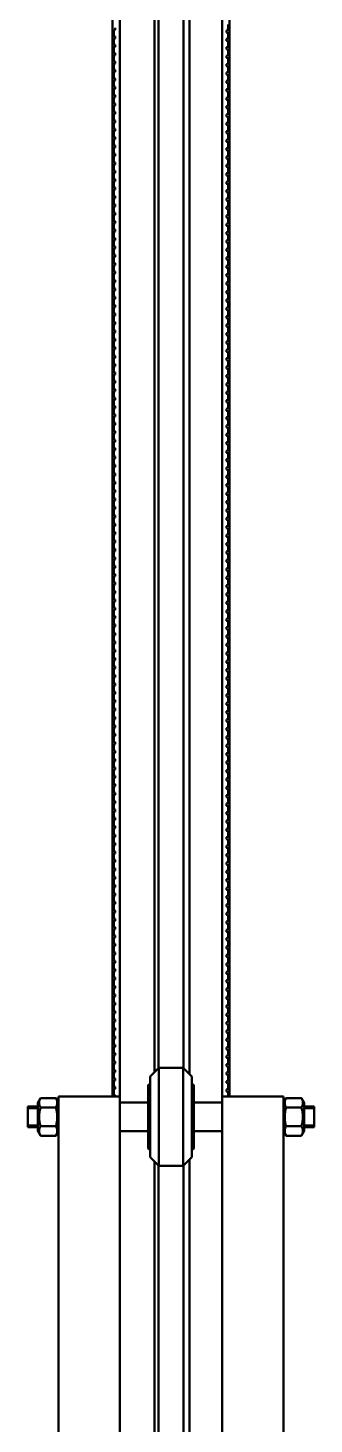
# Model space of a CAD drawing. Header units: millimetres. Extents: x 0 to 6720, y 0 to 4752.
# Drawn here: x 6048.7 to 6118.7, y 1975.7 to 2318.1 of the extents above; entities that cross this region are included whole.
import ezdxf

# ---------------------------------------------------------------- set-up
doc = ezdxf.new("R2010")
doc.units = ezdxf.units.MM
doc.header["$LTSCALE"] = 16
doc.layers.add('Widoczne (ISO)', color=7, linetype='Continuous', lineweight=50)
doc.layers.add('Widoczne wąskie (ISO)', color=7, linetype='Continuous', lineweight=35)

msp = doc.modelspace()

# ---------------------------------------------------------------- linework, layer by layer
at = {"layer": 'Widoczne (ISO)'}
for p, q in [((6069.28, 3043.25), (6069.31, 2056.07)), ((6071.16, 3043.25), (6071.16, 2056.07)), ((6079.63, 3043.25), (6079.63, 2062.05)), ((6080.63, 2063.05), (6080.63, 3043.25)), ((6086.68, 3043.25), (6086.68, 2063.05)), ((6088.18, 2061.55), (6088.18, 3043.25)), ((6096.16, 3043.25), (6096.16, 2056.07)), ((6097.98, 2056.07), (6097.95, 3043.25)), ((6070.01, 2317.59), (6070.01, 2318.08)), ((6097.61, 2318.9), (6097.61, 2317.59)), ((6069.66, 2317.47), (6070.01, 2317.59)), ((6069.66, 2316.15), (6069.66, 2317.47)), ((6070.01, 2316.02), (6069.66, 2316.15)), ((6069.66, 2315.41), (6070.01, 2315.53)), ((6069.66, 2314.09), (6069.66, 2315.41)), ((6070.01, 2315.53), (6070.01, 2316.02)), ((6097.61, 2317.59), (6097.26, 2317.46)), ((6097.26, 2317.46), (6097.26, 2316.97)), ((6097.26, 2316.97), (6097.61, 2316.84)), ((6097.61, 2315.53), (6097.26, 2315.4)), ((6097.26, 2315.4), (6097.26, 2314.91)), ((6097.26, 2314.91), (6097.61, 2314.78)), ((6097.61, 2316.84), (6097.61, 2315.53)), ((6097.61, 2314.78), (6097.61, 2313.46)), ((6070.01, 2313.96), (6069.66, 2314.09)), ((6069.66, 2313.35), (6070.01, 2313.47)), ((6069.66, 2312.03), (6069.66, 2313.35)), ((6070.01, 2311.9), (6069.66, 2312.03)), ((6069.66, 2311.28), (6070.01, 2311.41)), ((6069.66, 2309.97), (6069.66, 2311.28)), ((6070.01, 2313.47), (6070.01, 2313.96)), ((6070.01, 2311.41), (6070.01, 2311.9)), ((6097.61, 2313.46), (6097.26, 2313.34)), ((6097.26, 2313.34), (6097.26, 2312.85)), ((6097.26, 2312.85), (6097.61, 2312.72)), ((6097.61, 2311.4), (6097.26, 2311.28)), ((6097.26, 2311.28), (6097.26, 2310.79)), ((6097.61, 2312.72), (6097.61, 2311.4)), ((6070.01, 2309.84), (6069.66, 2309.97)), ((6069.66, 2309.22), (6070.01, 2309.35)), ((6069.66, 2307.91), (6069.66, 2309.22)), ((6070.01, 2307.78), (6069.66, 2307.91)), ((6070.01, 2309.35), (6070.01, 2309.84)), ((6070.01, 2307.29), (6070.01, 2307.78)), ((6097.26, 2310.79), (6097.61, 2310.66)), ((6097.61, 2309.34), (6097.26, 2309.22)), ((6097.26, 2309.22), (6097.26, 2308.72)), ((6097.26, 2308.72), (6097.61, 2308.6)), ((6097.61, 2310.66), (6097.61, 2309.34)), ((6097.61, 2308.6), (6097.61, 2307.28)), ((6069.66, 2307.16), (6070.01, 2307.29)), ((6069.66, 2305.85), (6069.66, 2307.16)), ((6070.01, 2305.72), (6069.66, 2305.85)), ((6069.66, 2305.1), (6070.01, 2305.23)), ((6069.66, 2303.79), (6069.66, 2305.1)), ((6070.01, 2305.23), (6070.01, 2305.72)), ((6097.61, 2307.28), (6097.26, 2307.15)), ((6097.26, 2307.15), (6097.26, 2306.66)), ((6097.26, 2306.66), (6097.61, 2306.54)), ((6097.61, 2305.22), (6097.26, 2305.09)), ((6097.26, 2305.09), (6097.26, 2304.6)), ((6097.26, 2304.6), (6097.61, 2304.48)), ((6097.61, 2306.54), (6097.61, 2305.22)), ((6097.61, 2304.48), (6097.61, 2303.16)), ((6070.01, 2303.66), (6069.66, 2303.79)), ((6069.66, 2303.04), (6070.01, 2303.17)), ((6069.66, 2301.73), (6069.66, 2303.04)), ((6070.01, 2301.6), (6069.66, 2301.73)), ((6069.66, 2300.98), (6070.01, 2301.11)), ((6069.66, 2299.66), (6069.66, 2300.98)), ((6070.01, 2303.17), (6070.01, 2303.66)), ((6070.01, 2301.11), (6070.01, 2301.6)), ((6097.61, 2303.16), (6097.26, 2303.03)), ((6097.26, 2303.03), (6097.26, 2302.54)), ((6097.26, 2302.54), (6097.61, 2302.42)), ((6097.61, 2301.1), (6097.26, 2300.97)), ((6097.26, 2300.97), (6097.26, 2300.48)), ((6097.61, 2302.42), (6097.61, 2301.1)), ((6070.01, 2299.54), (6069.66, 2299.66)), ((6069.66, 2298.92), (6070.01, 2299.05)), ((6069.66, 2297.6), (6069.66, 2298.92)), ((6070.01, 2297.48), (6069.66, 2297.6)), ((6070.01, 2299.05), (6070.01, 2299.54)), ((6070.01, 2296.99), (6070.01, 2297.48)), ((6097.26, 2300.48), (6097.61, 2300.35)), ((6097.61, 2299.04), (6097.26, 2298.91)), ((6097.26, 2298.91), (6097.26, 2298.42)), ((6097.26, 2298.42), (6097.61, 2298.29)), ((6097.61, 2300.35), (6097.61, 2299.04)), ((6097.61, 2298.29), (6097.61, 2296.98)), ((6069.66, 2296.86), (6070.01, 2296.99)), ((6069.66, 2295.54), (6069.66, 2296.86)), ((6070.01, 2295.42), (6069.66, 2295.54)), ((6069.66, 2294.8), (6070.01, 2294.93)), ((6069.66, 2293.48), (6069.66, 2294.8)), ((6070.01, 2294.93), (6070.01, 2295.42)), ((6097.61, 2296.98), (6097.26, 2296.85)), ((6097.26, 2296.85), (6097.26, 2296.36)), ((6097.26, 2296.36), (6097.61, 2296.23)), ((6097.61, 2294.92), (6097.26, 2294.79)), ((6097.26, 2294.79), (6097.26, 2294.3)), ((6097.26, 2294.3), (6097.61, 2294.17)), ((6097.61, 2296.23), (6097.61, 2294.92)), ((6097.61, 2294.17), (6097.61, 2292.86)), ((6070.01, 2293.36), (6069.66, 2293.48)), ((6069.66, 2292.74), (6070.01, 2292.86)), ((6069.66, 2291.42), (6069.66, 2292.74)), ((6070.01, 2291.29), (6069.66, 2291.42)), ((6069.66, 2290.68), (6070.01, 2290.8)), ((6069.66, 2289.36), (6069.66, 2290.68)), ((6070.01, 2292.86), (6070.01, 2293.36)), ((6070.01, 2290.8), (6070.01, 2291.29)), ((6097.61, 2292.86), (6097.26, 2292.73)), ((6097.26, 2292.73), (6097.26, 2292.24)), ((6097.26, 2292.24), (6097.61, 2292.11)), ((6097.61, 2290.8), (6097.26, 2290.67)), ((6097.26, 2290.67), (6097.26, 2290.18)), ((6097.61, 2292.11), (6097.61, 2290.8)), ((6070.01, 2289.23), (6069.66, 2289.36)), ((6069.66, 2288.62), (6070.01, 2288.74)), ((6069.66, 2287.3), (6069.66, 2288.62)), ((6070.01, 2287.17), (6069.66, 2287.3)), ((6070.01, 2288.74), (6070.01, 2289.23)), ((6070.01, 2286.68), (6070.01, 2287.17)), ((6097.26, 2290.18), (6097.61, 2290.05)), ((6097.61, 2288.73), (6097.26, 2288.61)), ((6097.26, 2288.61), (6097.26, 2288.12)), ((6097.26, 2288.12), (6097.61, 2287.99)), ((6097.61, 2290.05), (6097.61, 2288.73)), ((6097.61, 2287.99), (6097.61, 2286.67)), ((6069.66, 2286.55), (6070.01, 2286.68)), ((6069.66, 2285.24), (6069.66, 2286.55)), ((6070.01, 2285.11), (6069.66, 2285.24)), ((6069.66, 2284.49), (6070.01, 2284.62)), ((6069.66, 2283.18), (6069.66, 2284.49)), ((6070.01, 2284.62), (6070.01, 2285.11)), ((6097.61, 2286.67), (6097.26, 2286.55)), ((6097.26, 2286.55), (6097.26, 2286.06)), ((6097.26, 2286.06), (6097.61, 2285.93)), ((6097.61, 2284.61), (6097.26, 2284.49)), ((6097.26, 2284.49), (6097.26, 2284)), ((6097.26, 2284), (6097.61, 2283.87)), ((6097.61, 2285.93), (6097.61, 2284.61)), ((6097.61, 2283.87), (6097.61, 2282.55)), ((6070.01, 2283.05), (6069.66, 2283.18)), ((6069.66, 2282.43), (6070.01, 2282.56)), ((6069.66, 2281.12), (6069.66, 2282.43)), ((6070.01, 2280.99), (6069.66, 2281.12)), ((6069.66, 2280.37), (6070.01, 2280.5)), ((6069.66, 2279.06), (6069.66, 2280.37)), ((6070.01, 2282.56), (6070.01, 2283.05)), ((6070.01, 2280.5), (6070.01, 2280.99)), ((6097.61, 2282.55), (6097.26, 2282.43)), ((6097.26, 2282.43), (6097.26, 2281.93)), ((6097.26, 2281.93), (6097.61, 2281.81)), ((6097.61, 2280.49), (6097.26, 2280.36)), ((6097.26, 2280.36), (6097.26, 2279.87)), ((6097.61, 2281.81), (6097.61, 2280.49)), ((6070.01, 2278.93), (6069.66, 2279.06)), ((6069.66, 2278.31), (6070.01, 2278.44)), ((6069.66, 2277), (6069.66, 2278.31)), ((6070.01, 2276.87), (6069.66, 2277)), ((6070.01, 2278.44), (6070.01, 2278.93)), ((6070.01, 2276.38), (6070.01, 2276.87)), ((6097.26, 2279.87), (6097.61, 2279.75)), ((6097.61, 2278.43), (6097.26, 2278.3)), ((6097.26, 2278.3), (6097.26, 2277.81)), ((6097.26, 2277.81), (6097.61, 2277.69)), ((6097.61, 2279.75), (6097.61, 2278.43)), ((6097.61, 2277.69), (6097.61, 2276.37)), ((6069.66, 2276.25), (6070.01, 2276.38)), ((6069.66, 2274.94), (6069.66, 2276.25)), ((6070.01, 2274.81), (6069.66, 2274.94)), ((6069.66, 2274.19), (6070.01, 2274.32)), ((6069.66, 2272.87), (6069.66, 2274.19)), ((6070.01, 2274.32), (6070.01, 2274.81)), ((6097.61, 2276.37), (6097.26, 2276.24)), ((6097.26, 2276.24), (6097.26, 2275.75)), ((6097.26, 2275.75), (6097.61, 2275.62)), ((6097.61, 2274.31), (6097.26, 2274.18)), ((6097.26, 2274.18), (6097.26, 2273.69)), ((6097.26, 2273.69), (6097.61, 2273.56)), ((6097.61, 2275.62), (6097.61, 2274.31)), ((6097.61, 2273.56), (6097.61, 2272.25)), ((6070.01, 2272.75), (6069.66, 2272.87)), ((6069.66, 2272.13), (6070.01, 2272.26)), ((6069.66, 2270.81), (6069.66, 2272.13)), ((6070.01, 2270.69), (6069.66, 2270.81)), ((6069.66, 2270.07), (6070.01, 2270.2)), ((6069.66, 2268.75), (6069.66, 2270.07)), ((6070.01, 2272.26), (6070.01, 2272.75)), ((6070.01, 2270.2), (6070.01, 2270.69)), ((6097.61, 2272.25), (6097.26, 2272.12)), ((6097.26, 2272.12), (6097.26, 2271.63)), ((6097.26, 2271.63), (6097.61, 2271.5)), ((6097.61, 2270.19), (6097.26, 2270.06)), ((6097.26, 2270.06), (6097.26, 2269.57)), ((6097.61, 2271.5), (6097.61, 2270.19)), ((6070.01, 2268.63), (6069.66, 2268.75)), ((6069.66, 2268.01), (6070.01, 2268.14)), ((6069.66, 2266.69), (6069.66, 2268.01)), ((6070.01, 2266.56), (6069.66, 2266.69)), ((6070.01, 2268.14), (6070.01, 2268.63)), ((6070.01, 2266.07), (6070.01, 2266.56)), ((6097.26, 2269.57), (6097.61, 2269.44)), ((6097.61, 2268.13), (6097.26, 2268)), ((6097.26, 2268), (6097.26, 2267.51)), ((6097.26, 2267.51), (6097.61, 2267.38)), ((6097.61, 2269.44), (6097.61, 2268.13)), ((6097.61, 2267.38), (6097.61, 2266.07)), ((6069.66, 2265.95), (6070.01, 2266.07)), ((6069.66, 2264.63), (6069.66, 2265.95)), ((6070.01, 2264.5), (6069.66, 2264.63)), ((6069.66, 2263.89), (6070.01, 2264.01)), ((6069.66, 2262.57), (6069.66, 2263.89)), ((6070.01, 2264.01), (6070.01, 2264.5)), ((6097.61, 2266.07), (6097.26, 2265.94)), ((6097.26, 2265.94), (6097.26, 2265.45)), ((6097.26, 2265.45), (6097.61, 2265.32)), ((6097.61, 2264.01), (6097.26, 2263.88)), ((6097.26, 2263.88), (6097.26, 2263.39)), ((6097.26, 2263.39), (6097.61, 2263.26)), ((6097.61, 2265.32), (6097.61, 2264.01)), ((6097.61, 2263.26), (6097.61, 2261.94)), ((6070.01, 2262.44), (6069.66, 2262.57)), ((6069.66, 2261.83), (6070.01, 2261.95)), ((6069.66, 2260.51), (6069.66, 2261.83)), ((6070.01, 2260.38), (6069.66, 2260.51)), ((6069.66, 2259.76), (6070.01, 2259.89)), ((6069.66, 2258.45), (6069.66, 2259.76)), ((6070.01, 2261.95), (6070.01, 2262.44)), ((6070.01, 2259.89), (6070.01, 2260.38)), ((6097.61, 2261.94), (6097.26, 2261.82)), ((6097.26, 2261.82), (6097.26, 2261.33)), ((6097.26, 2261.33), (6097.61, 2261.2)), ((6097.61, 2259.88), (6097.26, 2259.76)), ((6097.26, 2259.76), (6097.26, 2259.27)), ((6097.61, 2261.2), (6097.61, 2259.88)), ((6070.01, 2258.32), (6069.66, 2258.45)), ((6069.66, 2257.7), (6070.01, 2257.83)), ((6069.66, 2256.39), (6069.66, 2257.7)), ((6070.01, 2256.26), (6069.66, 2256.39)), ((6070.01, 2257.83), (6070.01, 2258.32)), ((6070.01, 2255.77), (6070.01, 2256.26)), ((6097.26, 2259.27), (6097.61, 2259.14)), ((6097.61, 2257.82), (6097.26, 2257.7)), ((6097.26, 2257.7), (6097.26, 2257.21)), ((6097.26, 2257.21), (6097.61, 2257.08)), ((6097.61, 2259.14), (6097.61, 2257.82)), ((6097.61, 2257.08), (6097.61, 2255.76)), ((6069.66, 2255.64), (6070.01, 2255.77)), ((6069.66, 2254.33), (6069.66, 2255.64)), ((6070.01, 2254.2), (6069.66, 2254.33)), ((6069.66, 2253.58), (6070.01, 2253.71)), ((6069.66, 2252.27), (6069.66, 2253.58)), ((6070.01, 2253.71), (6070.01, 2254.2)), ((6097.61, 2255.76), (6097.26, 2255.63)), ((6097.26, 2255.63), (6097.26, 2255.14)), ((6097.26, 2255.14), (6097.61, 2255.02)), ((6097.61, 2253.7), (6097.26, 2253.57)), ((6097.26, 2253.57), (6097.26, 2253.08)), ((6097.26, 2253.08), (6097.61, 2252.96)), ((6097.61, 2255.02), (6097.61, 2253.7)), ((6097.61, 2252.96), (6097.61, 2251.64)), ((6070.01, 2252.14), (6069.66, 2252.27)), ((6069.66, 2251.52), (6070.01, 2251.65)), ((6069.66, 2250.21), (6069.66, 2251.52)), ((6070.01, 2250.08), (6069.66, 2250.21)), ((6069.66, 2249.46), (6070.01, 2249.59)), ((6069.66, 2248.14), (6069.66, 2249.46)), ((6070.01, 2251.65), (6070.01, 2252.14)), ((6070.01, 2249.59), (6070.01, 2250.08)), ((6097.61, 2251.64), (6097.26, 2251.51)), ((6097.26, 2251.51), (6097.26, 2251.02)), ((6097.26, 2251.02), (6097.61, 2250.9)), ((6097.61, 2249.58), (6097.26, 2249.45)), ((6097.26, 2249.45), (6097.26, 2248.96)), ((6097.61, 2250.9), (6097.61, 2249.58)), ((6070.01, 2248.02), (6069.66, 2248.14)), ((6069.66, 2247.4), (6070.01, 2247.53)), ((6069.66, 2246.08), (6069.66, 2247.4)), ((6070.01, 2245.96), (6069.66, 2246.08)), ((6070.01, 2247.53), (6070.01, 2248.02)), ((6070.01, 2245.47), (6070.01, 2245.96)), ((6097.26, 2248.96), (6097.61, 2248.83)), ((6097.61, 2247.52), (6097.26, 2247.39)), ((6097.26, 2247.39), (6097.26, 2246.9)), ((6097.26, 2246.9), (6097.61, 2246.77)), ((6097.61, 2248.83), (6097.61, 2247.52)), ((6097.61, 2246.77), (6097.61, 2245.46)), ((6069.66, 2245.34), (6070.01, 2245.47)), ((6069.66, 2244.02), (6069.66, 2245.34)), ((6070.01, 2243.9), (6069.66, 2244.02)), ((6069.66, 2243.28), (6070.01, 2243.41)), ((6069.66, 2241.96), (6069.66, 2243.28)), ((6070.01, 2243.41), (6070.01, 2243.9)), ((6097.61, 2245.46), (6097.26, 2245.33)), ((6097.26, 2245.33), (6097.26, 2244.84)), ((6097.26, 2244.84), (6097.61, 2244.71)), ((6097.61, 2243.4), (6097.26, 2243.27)), ((6097.26, 2243.27), (6097.26, 2242.78)), ((6097.26, 2242.78), (6097.61, 2242.65)), ((6097.61, 2244.71), (6097.61, 2243.4)), ((6097.61, 2242.65), (6097.61, 2241.34)), ((6070.01, 2241.84), (6069.66, 2241.96)), ((6069.66, 2241.22), (6070.01, 2241.34)), ((6069.66, 2239.9), (6069.66, 2241.22)), ((6070.01, 2239.77), (6069.66, 2239.9)), ((6069.66, 2239.16), (6070.01, 2239.28)), ((6069.66, 2237.84), (6069.66, 2239.16)), ((6070.01, 2241.34), (6070.01, 2241.84)), ((6070.01, 2239.28), (6070.01, 2239.77)), ((6097.61, 2241.34), (6097.26, 2241.21)), ((6097.26, 2241.21), (6097.26, 2240.72)), ((6097.26, 2240.72), (6097.61, 2240.59)), ((6097.61, 2239.28), (6097.26, 2239.15)), ((6097.26, 2239.15), (6097.26, 2238.66)), ((6097.61, 2240.59), (6097.61, 2239.28)), ((6070.01, 2237.71), (6069.66, 2237.84)), ((6069.66, 2237.1), (6070.01, 2237.22)), ((6069.66, 2235.78), (6069.66, 2237.1)), ((6070.01, 2235.65), (6069.66, 2235.78)), ((6070.01, 2237.22), (6070.01, 2237.71)), ((6070.01, 2235.16), (6070.01, 2235.65)), ((6097.26, 2238.66), (6097.61, 2238.53)), ((6097.61, 2237.21), (6097.26, 2237.09)), ((6097.26, 2237.09), (6097.26, 2236.6)), ((6097.26, 2236.6), (6097.61, 2236.47)), ((6097.61, 2238.53), (6097.61, 2237.21)), ((6097.61, 2236.47), (6097.61, 2235.15)), ((6069.66, 2235.03), (6070.01, 2235.16)), ((6069.66, 2233.72), (6069.66, 2235.03)), ((6070.01, 2233.59), (6069.66, 2233.72)), ((6069.66, 2232.97), (6070.01, 2233.1)), ((6069.66, 2231.66), (6069.66, 2232.97)), ((6070.01, 2233.1), (6070.01, 2233.59)), ((6097.61, 2235.15), (6097.26, 2235.03)), ((6097.26, 2235.03), (6097.26, 2234.54)), ((6097.26, 2234.54), (6097.61, 2234.41)), ((6097.61, 2233.09), (6097.26, 2232.97)), ((6097.26, 2232.97), (6097.26, 2232.48)), ((6097.26, 2232.48), (6097.61, 2232.35)), ((6097.61, 2234.41), (6097.61, 2233.09)), ((6097.61, 2232.35), (6097.62, 2231.03)), ((6070.01, 2231.53), (6069.66, 2231.66)), ((6069.66, 2230.91), (6070.02, 2231.04)), ((6069.67, 2229.6), (6069.66, 2230.91)), ((6070.02, 2229.47), (6069.67, 2229.6)), ((6069.67, 2228.85), (6070.02, 2228.98)), ((6069.67, 2227.54), (6069.67, 2228.85)), ((6070.02, 2231.04), (6070.01, 2231.53)), ((6070.02, 2228.98), (6070.02, 2229.47)), ((6097.62, 2231.03), (6097.26, 2230.91)), ((6097.26, 2230.91), (6097.27, 2230.41)), ((6097.27, 2230.41), (6097.62, 2230.29)), ((6097.62, 2228.97), (6097.27, 2228.84)), ((6097.27, 2228.84), (6097.27, 2228.35)), ((6097.62, 2230.29), (6097.62, 2228.97)), ((6070.02, 2227.41), (6069.67, 2227.54)), ((6069.67, 2226.79), (6070.02, 2226.92)), ((6069.67, 2225.48), (6069.67, 2226.79)), ((6070.02, 2225.35), (6069.67, 2225.48)), ((6070.02, 2226.92), (6070.02, 2227.41)), ((6070.02, 2224.86), (6070.02, 2225.35)), ((6097.27, 2228.35), (6097.62, 2228.23)), ((6097.62, 2226.91), (6097.27, 2226.78)), ((6097.27, 2226.78), (6097.27, 2226.29)), ((6097.27, 2226.29), (6097.62, 2226.17)), ((6097.62, 2228.23), (6097.62, 2226.91)), ((6097.62, 2226.17), (6097.62, 2224.85)), ((6069.67, 2224.73), (6070.02, 2224.86)), ((6069.67, 2223.42), (6069.67, 2224.73)), ((6070.02, 2223.29), (6069.67, 2223.42)), ((6069.67, 2222.67), (6070.02, 2222.8)), ((6069.67, 2221.35), (6069.67, 2222.67)), ((6070.02, 2222.8), (6070.02, 2223.29)), ((6097.62, 2224.85), (6097.27, 2224.72)), ((6097.27, 2224.72), (6097.27, 2224.23)), ((6097.27, 2224.23), (6097.62, 2224.1)), ((6097.62, 2222.79), (6097.27, 2222.66)), ((6097.27, 2222.66), (6097.27, 2222.17)), ((6097.27, 2222.17), (6097.62, 2222.04)), ((6097.62, 2224.1), (6097.62, 2222.79)), ((6097.62, 2222.04), (6097.62, 2220.73)), ((6070.02, 2221.23), (6069.67, 2221.35)), ((6069.67, 2220.61), (6070.02, 2220.74)), ((6069.67, 2219.29), (6069.67, 2220.61)), ((6070.02, 2219.17), (6069.67, 2219.29)), ((6069.67, 2218.55), (6070.02, 2218.68)), ((6069.67, 2217.23), (6069.67, 2218.55)), ((6070.02, 2220.74), (6070.02, 2221.23)), ((6070.02, 2218.68), (6070.02, 2219.17)), ((6097.62, 2220.73), (6097.27, 2220.6)), ((6097.27, 2220.6), (6097.27, 2220.11)), ((6097.27, 2220.11), (6097.62, 2219.98)), ((6097.62, 2218.67), (6097.27, 2218.54)), ((6097.27, 2218.54), (6097.27, 2218.05)), ((6097.62, 2219.98), (6097.62, 2218.67)), ((6070.02, 2217.11), (6069.67, 2217.23)), ((6069.67, 2216.49), (6070.02, 2216.62)), ((6069.67, 2215.17), (6069.67, 2216.49)), ((6070.02, 2215.04), (6069.67, 2215.17)), ((6070.02, 2216.62), (6070.02, 2217.11)), ((6070.02, 2214.55), (6070.02, 2215.04)), ((6097.27, 2218.05), (6097.62, 2217.92)), ((6097.62, 2216.61), (6097.27, 2216.48)), ((6097.27, 2216.48), (6097.27, 2215.99)), ((6097.27, 2215.99), (6097.62, 2215.86)), ((6097.62, 2217.92), (6097.62, 2216.61)), ((6097.62, 2215.86), (6097.62, 2214.55)), ((6069.67, 2214.43), (6070.02, 2214.55)), ((6069.67, 2213.11), (6069.67, 2214.43)), ((6070.02, 2212.98), (6069.67, 2213.11)), ((6069.67, 2212.37), (6070.02, 2212.49)), ((6069.67, 2211.05), (6069.67, 2212.37)), ((6070.02, 2212.49), (6070.02, 2212.98)), ((6097.62, 2214.55), (6097.27, 2214.42)), ((6097.27, 2214.42), (6097.27, 2213.93)), ((6097.27, 2213.93), (6097.62, 2213.8)), ((6097.62, 2212.49), (6097.27, 2212.36)), ((6097.27, 2212.36), (6097.27, 2211.87)), ((6097.27, 2211.87), (6097.62, 2211.74)), ((6097.62, 2213.8), (6097.62, 2212.49)), ((6097.62, 2211.74), (6097.62, 2210.42)), ((6070.02, 2210.92), (6069.67, 2211.05)), ((6069.67, 2210.31), (6070.02, 2210.43)), ((6069.67, 2208.99), (6069.67, 2210.31)), ((6070.02, 2208.86), (6069.67, 2208.99)), ((6069.67, 2208.24), (6070.02, 2208.37)), ((6069.67, 2206.93), (6069.67, 2208.24)), ((6070.02, 2210.43), (6070.02, 2210.92)), ((6070.02, 2208.37), (6070.02, 2208.86)), ((6097.62, 2210.42), (6097.27, 2210.3)), ((6097.27, 2210.3), (6097.27, 2209.81)), ((6097.27, 2209.81), (6097.62, 2209.68)), ((6097.62, 2208.36), (6097.27, 2208.24)), ((6097.27, 2208.24), (6097.27, 2207.75)), ((6097.62, 2209.68), (6097.62, 2208.36)), ((6070.02, 2206.8), (6069.67, 2206.93)), ((6069.67, 2206.18), (6070.02, 2206.31)), ((6069.67, 2204.87), (6069.67, 2206.18)), ((6070.02, 2204.74), (6069.67, 2204.87)), ((6070.02, 2206.31), (6070.02, 2206.8)), ((6070.02, 2204.25), (6070.02, 2204.74)), ((6097.27, 2207.75), (6097.62, 2207.62)), ((6097.62, 2206.3), (6097.27, 2206.18)), ((6097.27, 2206.18), (6097.27, 2205.69)), ((6097.27, 2205.69), (6097.62, 2205.56)), ((6097.62, 2207.62), (6097.62, 2206.3)), ((6097.62, 2205.56), (6097.62, 2204.24)), ((6069.67, 2204.12), (6070.02, 2204.25)), ((6069.67, 2202.81), (6069.67, 2204.12)), ((6070.02, 2202.68), (6069.67, 2202.81)), ((6069.67, 2202.06), (6070.02, 2202.19)), ((6069.67, 2200.75), (6069.67, 2202.06)), ((6070.02, 2202.19), (6070.02, 2202.68)), ((6097.62, 2204.24), (6097.27, 2204.11)), ((6097.27, 2204.11), (6097.27, 2203.62)), ((6097.27, 2203.62), (6097.62, 2203.5)), ((6097.62, 2202.18), (6097.27, 2202.05)), ((6097.27, 2202.05), (6097.27, 2201.56)), ((6097.27, 2201.56), (6097.62, 2201.44)), ((6097.62, 2203.5), (6097.62, 2202.18)), ((6097.62, 2201.44), (6097.62, 2200.12)), ((6070.02, 2200.62), (6069.67, 2200.75)), ((6069.67, 2200), (6070.02, 2200.13)), ((6069.67, 2198.69), (6069.67, 2200)), ((6070.02, 2198.56), (6069.67, 2198.69)), ((6069.67, 2197.94), (6070.02, 2198.07)), ((6069.67, 2196.62), (6069.67, 2197.94)), ((6070.02, 2200.13), (6070.02, 2200.62)), ((6070.02, 2198.07), (6070.02, 2198.56)), ((6097.62, 2200.12), (6097.27, 2199.99)), ((6097.27, 2199.99), (6097.27, 2199.5)), ((6097.27, 2199.5), (6097.62, 2199.38)), ((6097.62, 2198.06), (6097.27, 2197.93)), ((6097.27, 2197.93), (6097.27, 2197.44)), ((6097.62, 2199.38), (6097.62, 2198.06)), ((6070.02, 2196.5), (6069.67, 2196.62)), ((6069.67, 2195.88), (6070.02, 2196.01)), ((6069.67, 2194.56), (6069.67, 2195.88)), ((6070.02, 2194.44), (6069.67, 2194.56)), ((6070.02, 2196.01), (6070.02, 2196.5)), ((6097.27, 2197.44), (6097.62, 2197.31)), ((6097.62, 2196), (6097.27, 2195.87)), ((6097.27, 2195.87), (6097.27, 2195.38)), ((6097.27, 2195.38), (6097.62, 2195.25)), ((6097.62, 2197.31), (6097.62, 2196)), ((6097.62, 2195.25), (6097.62, 2193.94)), ((6069.67, 2193.82), (6070.02, 2193.95)), ((6069.67, 2192.5), (6069.67, 2193.82)), ((6070.02, 2192.38), (6069.67, 2192.5)), ((6069.67, 2191.76), (6070.02, 2191.89)), ((6069.67, 2190.44), (6069.67, 2191.76)), ((6070.02, 2193.95), (6070.02, 2194.44)), ((6070.02, 2191.89), (6070.02, 2192.38)), ((6097.62, 2193.94), (6097.27, 2193.81)), ((6097.27, 2193.81), (6097.27, 2193.32)), ((6097.27, 2193.32), (6097.62, 2193.19)), ((6097.62, 2191.88), (6097.27, 2191.75)), ((6097.27, 2191.75), (6097.27, 2191.26)), ((6097.27, 2191.26), (6097.62, 2191.13)), ((6097.62, 2193.19), (6097.62, 2191.88)), ((6097.62, 2191.13), (6097.62, 2189.82)), ((6070.02, 2190.32), (6069.67, 2190.44)), ((6069.67, 2189.7), (6070.02, 2189.82)), ((6069.67, 2188.38), (6069.67, 2189.7)), ((6070.02, 2188.25), (6069.67, 2188.38)), ((6069.67, 2187.64), (6070.02, 2187.76)), ((6069.67, 2186.32), (6069.67, 2187.64)), ((6070.02, 2189.82), (6070.02, 2190.32)), ((6070.02, 2187.76), (6070.02, 2188.25)), ((6097.62, 2189.82), (6097.27, 2189.69)), ((6097.27, 2189.69), (6097.27, 2189.2)), ((6097.27, 2189.2), (6097.62, 2189.07)), ((6097.62, 2187.76), (6097.27, 2187.63)), ((6097.27, 2187.63), (6097.27, 2187.14)), ((6097.62, 2189.07), (6097.62, 2187.76)), ((6070.02, 2186.19), (6069.67, 2186.32)), ((6069.67, 2185.58), (6070.02, 2185.7)), ((6069.67, 2184.26), (6069.67, 2185.58)), ((6070.02, 2184.13), (6069.67, 2184.26)), ((6070.02, 2185.7), (6070.02, 2186.19)), ((6097.27, 2187.14), (6097.62, 2187.01)), ((6097.62, 2185.69), (6097.27, 2185.57)), ((6097.27, 2185.57), (6097.27, 2185.08)), ((6097.27, 2185.08), (6097.62, 2184.95)), ((6097.62, 2187.01), (6097.62, 2185.69)), ((6097.62, 2184.95), (6097.62, 2183.63)), ((6069.67, 2183.51), (6070.02, 2183.64)), ((6069.67, 2182.2), (6069.67, 2183.51)), ((6070.02, 2182.07), (6069.67, 2182.2)), ((6069.67, 2181.45), (6070.02, 2181.58)), ((6069.67, 2180.14), (6069.67, 2181.45)), ((6070.02, 2183.64), (6070.02, 2184.13)), ((6070.02, 2181.58), (6070.02, 2182.07)), ((6097.62, 2183.63), (6097.27, 2183.51)), ((6097.27, 2183.51), (6097.27, 2183.02)), ((6097.27, 2183.02), (6097.62, 2182.89)), ((6097.62, 2181.57), (6097.27, 2181.45)), ((6097.27, 2181.45), (6097.27, 2180.96)), ((6097.27, 2180.96), (6097.62, 2180.83)), ((6097.62, 2182.89), (6097.62, 2181.57)), ((6097.62, 2180.83), (6097.62, 2179.51)), ((6070.02, 2180.01), (6069.67, 2180.14)), ((6069.67, 2179.39), (6070.02, 2179.52)), ((6069.67, 2178.08), (6069.67, 2179.39)), ((6070.02, 2177.95), (6069.67, 2178.08)), ((6069.67, 2177.33), (6070.02, 2177.46)), ((6070.02, 2179.52), (6070.02, 2180.01)), ((6070.02, 2177.46), (6070.02, 2177.95)), ((6097.62, 2179.51), (6097.27, 2179.39)), ((6097.27, 2179.39), (6097.27, 2178.89)), ((6097.27, 2178.89), (6097.62, 2178.77)), ((6097.62, 2177.45), (6097.27, 2177.32)), ((6097.62, 2178.77), (6097.62, 2177.45)), ((6069.67, 2176.02), (6069.67, 2177.33)), ((6070.02, 2175.89), (6069.67, 2176.02)), ((6069.67, 2175.27), (6070.02, 2175.4)), ((6069.67, 2173.96), (6069.67, 2175.27)), ((6070.02, 2173.83), (6069.67, 2173.96)), ((6070.02, 2175.4), (6070.02, 2175.89)), ((6097.27, 2177.32), (6097.27, 2176.83)), ((6097.27, 2176.83), (6097.62, 2176.71)), ((6097.62, 2175.39), (6097.27, 2175.26)), ((6097.27, 2175.26), (6097.27, 2174.77)), ((6097.27, 2174.77), (6097.62, 2174.65)), ((6097.62, 2176.71), (6097.62, 2175.39)), ((6097.62, 2174.65), (6097.62, 2173.33)), ((6069.67, 2173.21), (6070.02, 2173.34)), ((6069.67, 2171.9), (6069.67, 2173.21)), ((6070.02, 2171.77), (6069.67, 2171.9)), ((6069.67, 2171.15), (6070.02, 2171.28)), ((6069.67, 2169.83), (6069.67, 2171.15)), ((6070.02, 2173.34), (6070.02, 2173.83)), ((6070.02, 2171.28), (6070.02, 2171.77)), ((6097.62, 2173.33), (6097.27, 2173.2)), ((6097.27, 2173.2), (6097.27, 2172.71)), ((6097.27, 2172.71), (6097.62, 2172.58)), ((6097.62, 2171.27), (6097.27, 2171.14)), ((6097.27, 2171.14), (6097.27, 2170.65)), ((6097.27, 2170.65), (6097.62, 2170.52)), ((6097.62, 2172.58), (6097.62, 2171.27)), ((6097.62, 2170.52), (6097.62, 2169.21)), ((6070.02, 2169.71), (6069.67, 2169.83)), ((6069.67, 2169.09), (6070.02, 2169.22)), ((6069.67, 2167.77), (6069.67, 2169.09)), ((6070.02, 2167.65), (6069.67, 2167.77)), ((6069.67, 2167.03), (6070.02, 2167.16)), ((6070.02, 2169.22), (6070.02, 2169.71)), ((6070.02, 2167.16), (6070.02, 2167.65)), ((6097.62, 2169.21), (6097.27, 2169.08)), ((6097.27, 2169.08), (6097.27, 2168.59)), ((6097.27, 2168.59), (6097.62, 2168.46)), ((6097.62, 2167.15), (6097.27, 2167.02)), ((6097.62, 2168.46), (6097.62, 2167.15)), ((6069.67, 2165.71), (6069.67, 2167.03)), ((6070.02, 2165.59), (6069.67, 2165.71)), ((6069.67, 2164.97), (6070.02, 2165.1)), ((6069.67, 2163.65), (6069.67, 2164.97)), ((6070.02, 2165.1), (6070.02, 2165.59)), ((6097.27, 2167.02), (6097.27, 2166.53)), ((6097.27, 2166.53), (6097.62, 2166.4)), ((6097.62, 2165.09), (6097.27, 2164.96)), ((6097.27, 2164.96), (6097.27, 2164.47)), ((6097.27, 2164.47), (6097.62, 2164.34)), ((6097.62, 2166.4), (6097.62, 2165.09)), ((6097.62, 2164.34), (6097.62, 2163.03)), ((6070.02, 2163.52), (6069.67, 2163.65)), ((6069.67, 2162.91), (6070.02, 2163.03)), ((6069.67, 2161.59), (6069.67, 2162.91)), ((6070.02, 2161.46), (6069.67, 2161.59)), ((6069.67, 2160.85), (6070.02, 2160.97)), ((6069.67, 2159.53), (6069.67, 2160.85)), ((6070.02, 2163.03), (6070.02, 2163.52)), ((6070.02, 2160.97), (6070.02, 2161.46)), ((6097.62, 2163.03), (6097.27, 2162.9)), ((6097.27, 2162.9), (6097.27, 2162.41)), ((6097.27, 2162.41), (6097.62, 2162.28)), ((6097.62, 2160.97), (6097.27, 2160.84)), ((6097.27, 2160.84), (6097.27, 2160.35)), ((6097.27, 2160.35), (6097.62, 2160.22)), ((6097.62, 2162.28), (6097.62, 2160.97)), ((6070.02, 2159.4), (6069.67, 2159.53)), ((6069.67, 2158.79), (6070.02, 2158.91)), ((6069.67, 2157.47), (6069.67, 2158.79)), ((6070.02, 2157.34), (6069.67, 2157.47)), ((6069.67, 2156.72), (6070.02, 2156.85)), ((6070.02, 2158.91), (6070.02, 2159.4)), ((6070.02, 2156.85), (6070.02, 2157.34)), ((6097.62, 2158.9), (6097.27, 2158.78)), ((6097.27, 2158.78), (6097.27, 2158.29)), ((6097.27, 2158.29), (6097.62, 2158.16)), ((6097.62, 2156.84), (6097.27, 2156.72)), ((6097.62, 2160.22), (6097.62, 2158.9)), ((6097.62, 2158.16), (6097.62, 2156.84)), ((6069.67, 2155.41), (6069.67, 2156.72)), ((6070.02, 2155.28), (6069.67, 2155.41)), ((6069.67, 2154.66), (6070.02, 2154.79)), ((6069.67, 2153.35), (6069.67, 2154.66)), ((6070.02, 2154.79), (6070.02, 2155.28)), ((6097.27, 2156.72), (6097.27, 2156.23)), ((6097.27, 2156.23), (6097.62, 2156.1)), ((6097.62, 2154.78), (6097.27, 2154.66)), ((6097.27, 2154.66), (6097.27, 2154.17)), ((6097.27, 2154.17), (6097.62, 2154.04)), ((6097.62, 2156.1), (6097.62, 2154.78)), ((6097.62, 2154.04), (6097.62, 2152.72)), ((6070.02, 2153.22), (6069.67, 2153.35)), ((6069.67, 2152.6), (6070.02, 2152.73)), ((6069.67, 2151.29), (6069.67, 2152.6)), ((6070.02, 2151.16), (6069.67, 2151.29)), ((6069.67, 2150.54), (6070.02, 2150.67)), ((6069.67, 2149.23), (6069.67, 2150.54)), ((6070.02, 2152.73), (6070.02, 2153.22)), ((6070.02, 2150.67), (6070.02, 2151.16)), ((6097.62, 2152.72), (6097.27, 2152.59)), ((6097.27, 2152.59), (6097.27, 2152.1)), ((6097.27, 2152.1), (6097.62, 2151.98)), ((6097.62, 2150.66), (6097.27, 2150.53)), ((6097.27, 2150.53), (6097.27, 2150.04)), ((6097.27, 2150.04), (6097.62, 2149.92)), ((6097.62, 2151.98), (6097.62, 2150.66)), ((6070.02, 2149.1), (6069.67, 2149.23)), ((6069.67, 2148.48), (6070.02, 2148.61)), ((6069.67, 2147.17), (6069.67, 2148.48)), ((6070.02, 2147.04), (6069.67, 2147.17)), ((6069.67, 2146.42), (6070.02, 2146.55)), ((6070.02, 2148.61), (6070.02, 2149.1)), ((6070.02, 2146.55), (6070.02, 2147.04)), ((6097.62, 2148.6), (6097.27, 2148.47)), ((6097.27, 2148.47), (6097.27, 2147.98)), ((6097.27, 2147.98), (6097.62, 2147.86)), ((6097.62, 2146.54), (6097.27, 2146.41)), ((6097.62, 2149.92), (6097.62, 2148.6)), ((6097.62, 2147.86), (6097.62, 2146.54)), ((6069.67, 2145.1), (6069.67, 2146.42)), ((6070.02, 2144.98), (6069.67, 2145.1)), ((6069.67, 2144.36), (6070.02, 2144.49)), ((6069.67, 2143.04), (6069.67, 2144.36)), ((6070.02, 2144.49), (6070.02, 2144.98)), ((6097.27, 2146.41), (6097.27, 2145.92)), ((6097.27, 2145.92), (6097.62, 2145.79)), ((6097.62, 2144.48), (6097.27, 2144.35)), ((6097.27, 2144.35), (6097.27, 2143.86)), ((6097.27, 2143.86), (6097.62, 2143.73)), ((6097.62, 2145.79), (6097.62, 2144.48)), ((6097.62, 2143.73), (6097.62, 2142.42)), ((6070.02, 2142.92), (6069.67, 2143.04)), ((6069.67, 2142.3), (6070.02, 2142.43)), ((6069.67, 2140.98), (6069.67, 2142.3)), ((6070.02, 2140.86), (6069.67, 2140.98)), ((6069.67, 2140.24), (6070.02, 2140.37)), ((6069.67, 2138.92), (6069.67, 2140.24)), ((6070.02, 2142.43), (6070.02, 2142.92)), ((6070.02, 2140.37), (6070.02, 2140.86)), ((6097.62, 2142.42), (6097.27, 2142.29)), ((6097.27, 2142.29), (6097.27, 2141.8)), ((6097.27, 2141.8), (6097.62, 2141.67)), ((6097.62, 2140.36), (6097.27, 2140.23)), ((6097.27, 2140.23), (6097.27, 2139.74)), ((6097.27, 2139.74), (6097.62, 2139.61)), ((6097.62, 2141.67), (6097.62, 2140.36)), ((6070.02, 2138.8), (6069.67, 2138.92)), ((6069.67, 2138.18), (6070.02, 2138.3)), ((6069.67, 2136.86), (6069.67, 2138.18)), ((6070.02, 2136.73), (6069.67, 2136.86)), ((6070.02, 2138.3), (6070.02, 2138.8)), ((6070.02, 2136.24), (6070.02, 2136.73)), ((6097.62, 2138.3), (6097.27, 2138.17)), ((6097.27, 2138.17), (6097.27, 2137.68)), ((6097.27, 2137.68), (6097.62, 2137.55)), ((6097.62, 2139.61), (6097.62, 2138.3)), ((6097.62, 2137.55), (6097.62, 2136.24)), ((6069.67, 2136.12), (6070.02, 2136.24)), ((6069.67, 2134.8), (6069.67, 2136.12)), ((6070.02, 2134.67), (6069.67, 2134.8)), ((6069.67, 2134.06), (6070.02, 2134.18)), ((6069.67, 2132.74), (6069.67, 2134.06)), ((6070.02, 2134.18), (6070.02, 2134.67)), ((6097.62, 2136.24), (6097.27, 2136.11)), ((6097.27, 2136.11), (6097.27, 2135.62)), ((6097.27, 2135.62), (6097.62, 2135.49)), ((6097.62, 2134.17), (6097.27, 2134.05)), ((6097.27, 2134.05), (6097.27, 2133.56)), ((6097.27, 2133.56), (6097.62, 2133.43)), ((6097.62, 2135.49), (6097.62, 2134.17)), ((6097.62, 2133.43), (6097.62, 2132.11)), ((6070.02, 2132.61), (6069.67, 2132.74)), ((6069.67, 2131.99), (6070.02, 2132.12)), ((6069.67, 2130.68), (6069.67, 2131.99)), ((6070.02, 2130.55), (6069.67, 2130.68)), ((6069.67, 2129.93), (6070.02, 2130.06)), ((6069.67, 2128.62), (6069.67, 2129.93)), ((6070.02, 2132.12), (6070.02, 2132.61)), ((6070.02, 2130.06), (6070.02, 2130.55)), ((6097.62, 2132.11), (6097.27, 2131.99)), ((6097.27, 2131.99), (6097.27, 2131.5)), ((6097.27, 2131.5), (6097.62, 2131.37)), ((6097.62, 2130.05), (6097.27, 2129.93)), ((6097.27, 2129.93), (6097.27, 2129.44)), ((6097.27, 2129.44), (6097.62, 2129.31)), ((6097.62, 2131.37), (6097.62, 2130.05)), ((6070.02, 2128.49), (6069.67, 2128.62)), ((6069.67, 2127.87), (6070.02, 2128)), ((6069.67, 2126.56), (6069.67, 2127.87)), ((6070.02, 2126.43), (6069.67, 2126.56)), ((6070.02, 2128), (6070.02, 2128.49)), ((6070.02, 2125.94), (6070.02, 2126.43)), ((6097.62, 2127.99), (6097.27, 2127.87)), ((6097.27, 2127.87), (6097.27, 2127.37)), ((6097.27, 2127.37), (6097.62, 2127.25)), ((6097.62, 2129.31), (6097.62, 2127.99)), ((6097.62, 2127.25), (6097.62, 2125.93)), ((6069.67, 2125.81), (6070.02, 2125.94)), ((6069.67, 2124.5), (6069.67, 2125.81)), ((6070.02, 2124.37), (6069.67, 2124.5)), ((6069.67, 2123.75), (6070.02, 2123.88)), ((6069.67, 2122.44), (6069.67, 2123.75)), ((6070.02, 2123.88), (6070.02, 2124.37)), ((6097.62, 2125.93), (6097.27, 2125.8)), ((6097.27, 2125.8), (6097.27, 2125.31)), ((6097.27, 2125.31), (6097.62, 2125.19)), ((6097.62, 2123.87), (6097.27, 2123.74)), ((6097.27, 2123.74), (6097.27, 2123.25)), ((6097.27, 2123.25), (6097.62, 2123.13)), ((6097.62, 2125.19), (6097.62, 2123.87)), ((6097.62, 2123.13), (6097.62, 2121.81)), ((6070.02, 2122.31), (6069.67, 2122.44)), ((6069.67, 2121.69), (6070.02, 2121.82)), ((6069.67, 2120.38), (6069.67, 2121.69)), ((6070.02, 2120.25), (6069.67, 2120.38)), ((6069.67, 2119.63), (6070.02, 2119.76)), ((6069.67, 2118.31), (6069.67, 2119.63)), ((6070.02, 2121.82), (6070.02, 2122.31)), ((6070.02, 2119.76), (6070.02, 2120.25)), ((6097.62, 2121.81), (6097.27, 2121.68)), ((6097.27, 2121.68), (6097.27, 2121.19)), ((6097.27, 2121.19), (6097.62, 2121.06)), ((6097.62, 2119.75), (6097.27, 2119.62)), ((6097.27, 2119.62), (6097.27, 2119.13)), ((6097.62, 2121.06), (6097.62, 2119.75)), ((6070.02, 2118.19), (6069.67, 2118.31)), ((6069.67, 2117.57), (6070.02, 2117.7)), ((6069.67, 2116.25), (6069.67, 2117.57)), ((6070.02, 2116.13), (6069.67, 2116.25)), ((6070.02, 2117.7), (6070.02, 2118.19)), ((6070.02, 2115.64), (6070.02, 2116.13)), ((6097.27, 2119.13), (6097.62, 2119)), ((6097.62, 2117.69), (6097.27, 2117.56)), ((6097.27, 2117.56), (6097.27, 2117.07)), ((6097.27, 2117.07), (6097.62, 2116.94)), ((6097.62, 2119), (6097.62, 2117.69)), ((6097.62, 2116.94), (6097.62, 2115.63)), ((6069.67, 2115.51), (6070.02, 2115.64)), ((6069.67, 2114.19), (6069.67, 2115.51)), ((6070.02, 2114.07), (6069.67, 2114.19)), ((6069.67, 2113.45), (6070.02, 2113.58)), ((6069.67, 2112.13), (6069.67, 2113.45)), ((6070.02, 2113.58), (6070.02, 2114.07)), ((6097.62, 2115.63), (6097.27, 2115.5)), ((6097.27, 2115.5), (6097.27, 2115.01)), ((6097.27, 2115.01), (6097.62, 2114.88)), ((6097.62, 2113.57), (6097.27, 2113.44)), ((6097.27, 2113.44), (6097.27, 2112.95)), ((6097.27, 2112.95), (6097.62, 2112.82)), ((6097.62, 2114.88), (6097.62, 2113.57)), ((6097.62, 2112.82), (6097.62, 2111.51)), ((6070.02, 2112), (6069.67, 2112.13)), ((6069.67, 2111.39), (6070.02, 2111.51)), ((6069.67, 2110.07), (6069.67, 2111.39)), ((6070.02, 2109.94), (6069.67, 2110.07)), ((6069.67, 2109.33), (6070.02, 2109.45)), ((6069.67, 2108.01), (6069.67, 2109.33)), ((6070.02, 2111.51), (6070.02, 2112)), ((6070.02, 2109.45), (6070.02, 2109.94)), ((6097.62, 2111.51), (6097.27, 2111.38)), ((6097.27, 2111.38), (6097.27, 2110.89)), ((6097.27, 2110.89), (6097.62, 2110.76)), ((6097.62, 2109.45), (6097.27, 2109.32)), ((6097.27, 2109.32), (6097.27, 2108.83)), ((6097.62, 2110.76), (6097.62, 2109.45)), ((6070.02, 2107.88), (6069.67, 2108.01)), ((6069.67, 2107.27), (6070.02, 2107.39)), ((6069.67, 2105.95), (6069.67, 2107.27)), ((6070.02, 2105.82), (6069.67, 2105.95)), ((6070.02, 2107.39), (6070.02, 2107.88)), ((6070.02, 2105.33), (6070.02, 2105.82)), ((6097.27, 2108.83), (6097.62, 2108.7)), ((6097.62, 2107.38), (6097.27, 2107.26)), ((6097.27, 2107.26), (6097.27, 2106.77)), ((6097.27, 2106.77), (6097.62, 2106.64)), ((6097.62, 2108.7), (6097.62, 2107.38)), ((6097.62, 2106.64), (6097.62, 2105.32)), ((6069.67, 2105.2), (6070.02, 2105.33)), ((6069.67, 2103.89), (6069.67, 2105.2)), ((6070.02, 2103.76), (6069.67, 2103.89)), ((6069.67, 2103.14), (6070.02, 2103.27)), ((6069.67, 2101.83), (6069.67, 2103.14)), ((6070.02, 2103.27), (6070.02, 2103.76)), ((6097.62, 2105.32), (6097.27, 2105.2)), ((6097.27, 2105.2), (6097.27, 2104.71)), ((6097.27, 2104.71), (6097.62, 2104.58)), ((6097.62, 2103.26), (6097.27, 2103.14)), ((6097.27, 2103.14), (6097.27, 2102.65)), ((6097.27, 2102.65), (6097.62, 2102.52)), ((6097.62, 2104.58), (6097.62, 2103.26)), ((6097.62, 2102.52), (6097.62, 2101.2)), ((6070.02, 2101.7), (6069.67, 2101.83)), ((6069.67, 2101.08), (6070.02, 2101.21)), ((6069.67, 2099.77), (6069.67, 2101.08)), ((6070.02, 2099.64), (6069.67, 2099.77)), ((6069.67, 2099.02), (6070.02, 2099.15)), ((6069.67, 2097.71), (6069.67, 2099.02)), ((6070.02, 2101.21), (6070.02, 2101.7)), ((6070.02, 2099.15), (6070.02, 2099.64)), ((6097.62, 2101.2), (6097.27, 2101.07)), ((6097.27, 2101.07), (6097.27, 2100.58)), ((6097.27, 2100.58), (6097.62, 2100.46)), ((6097.62, 2099.14), (6097.27, 2099.01)), ((6097.27, 2099.01), (6097.27, 2098.52)), ((6097.62, 2100.46), (6097.62, 2099.14)), ((6070.02, 2097.58), (6069.67, 2097.71)), ((6069.67, 2096.96), (6070.02, 2097.09)), ((6069.67, 2095.65), (6069.67, 2096.96)), ((6070.02, 2095.52), (6069.67, 2095.65)), ((6070.02, 2097.09), (6070.02, 2097.58)), ((6070.02, 2095.03), (6070.02, 2095.52)), ((6097.27, 2098.52), (6097.62, 2098.4)), ((6097.62, 2097.08), (6097.27, 2096.95)), ((6097.27, 2096.95), (6097.27, 2096.46)), ((6097.27, 2096.46), (6097.62, 2096.34)), ((6097.62, 2098.4), (6097.62, 2097.08)), ((6097.62, 2096.34), (6097.62, 2095.02)), ((6069.67, 2094.9), (6070.02, 2095.03)), ((6069.67, 2093.58), (6069.67, 2094.9)), ((6070.02, 2093.46), (6069.67, 2093.58)), ((6069.67, 2092.84), (6070.02, 2092.97)), ((6069.67, 2091.52), (6069.67, 2092.84)), ((6070.02, 2092.97), (6070.02, 2093.46)), ((6097.62, 2095.02), (6097.27, 2094.89)), ((6097.27, 2094.89), (6097.27, 2094.4)), ((6097.27, 2094.4), (6097.62, 2094.27)), ((6097.62, 2092.96), (6097.27, 2092.83)), ((6097.27, 2092.83), (6097.27, 2092.34)), ((6097.27, 2092.34), (6097.62, 2092.21)), ((6097.62, 2094.27), (6097.62, 2092.96)), ((6097.62, 2092.21), (6097.62, 2090.9)), ((6070.02, 2091.4), (6069.67, 2091.52)), ((6069.67, 2090.78), (6070.02, 2090.91)), ((6069.67, 2089.46), (6069.67, 2090.78)), ((6070.02, 2089.34), (6069.67, 2089.46)), ((6069.67, 2088.72), (6070.02, 2088.85)), ((6069.67, 2087.4), (6069.67, 2088.72)), ((6070.02, 2090.91), (6070.02, 2091.4)), ((6070.02, 2088.85), (6070.02, 2089.34)), ((6097.62, 2090.9), (6097.27, 2090.77)), ((6097.27, 2090.77), (6097.27, 2090.28)), ((6097.27, 2090.28), (6097.62, 2090.15)), ((6097.62, 2088.84), (6097.27, 2088.71)), ((6097.27, 2088.71), (6097.27, 2088.22)), ((6097.62, 2090.15), (6097.62, 2088.84)), ((6070.02, 2087.28), (6069.67, 2087.4)), ((6069.67, 2086.66), (6070.02, 2086.78)), ((6069.67, 2085.34), (6069.67, 2086.66)), ((6070.02, 2085.21), (6069.67, 2085.34)), ((6070.02, 2086.78), (6070.02, 2087.28)), ((6070.02, 2084.72), (6070.02, 2085.21)), ((6097.27, 2088.22), (6097.62, 2088.09)), ((6097.62, 2086.78), (6097.27, 2086.65)), ((6097.27, 2086.65), (6097.27, 2086.16)), ((6097.27, 2086.16), (6097.62, 2086.03)), ((6097.62, 2088.09), (6097.62, 2086.78)), ((6097.62, 2086.03), (6097.62, 2084.72)), ((6069.67, 2084.6), (6070.02, 2084.72)), ((6069.67, 2083.28), (6069.67, 2084.6)), ((6070.02, 2083.15), (6069.67, 2083.28)), ((6069.67, 2082.54), (6070.02, 2082.66)), ((6069.67, 2081.22), (6069.67, 2082.54)), ((6070.02, 2082.66), (6070.02, 2083.15)), ((6097.62, 2084.72), (6097.27, 2084.59)), ((6097.27, 2084.59), (6097.27, 2084.1)), ((6097.27, 2084.1), (6097.62, 2083.97)), ((6097.62, 2082.65), (6097.27, 2082.53)), ((6097.27, 2082.53), (6097.27, 2082.04)), ((6097.27, 2082.04), (6097.62, 2081.91)), ((6097.62, 2083.97), (6097.62, 2082.65)), ((6097.62, 2081.91), (6097.62, 2080.59)), ((6070.02, 2081.09), (6069.67, 2081.22)), ((6069.67, 2080.47), (6070.02, 2080.6)), ((6069.67, 2079.16), (6069.67, 2080.47)), ((6070.02, 2079.03), (6069.67, 2079.16)), ((6069.67, 2078.41), (6070.02, 2078.54)), ((6069.67, 2077.1), (6069.67, 2078.41)), ((6070.02, 2080.6), (6070.02, 2081.09)), ((6070.02, 2078.54), (6070.02, 2079.03)), ((6097.62, 2080.59), (6097.27, 2080.47)), ((6097.27, 2080.47), (6097.27, 2079.98)), ((6097.27, 2079.98), (6097.62, 2079.85)), ((6097.62, 2078.53), (6097.27, 2078.41)), ((6097.27, 2078.41), (6097.27, 2077.92)), ((6097.62, 2079.85), (6097.62, 2078.53)), ((6070.02, 2076.97), (6069.67, 2077.1)), ((6069.67, 2076.35), (6070.02, 2076.48)), ((6069.67, 2075.04), (6069.67, 2076.35)), ((6070.02, 2074.91), (6069.67, 2075.04)), ((6070.02, 2076.48), (6070.02, 2076.97)), ((6070.02, 2074.42), (6070.02, 2074.91)), ((6097.27, 2077.92), (6097.62, 2077.79)), ((6097.62, 2076.47), (6097.27, 2076.35)), ((6097.27, 2076.35), (6097.27, 2075.85)), ((6097.27, 2075.85), (6097.62, 2075.73)), ((6097.62, 2077.79), (6097.62, 2076.47)), ((6097.62, 2075.73), (6097.62, 2074.41)), ((6069.67, 2074.29), (6070.02, 2074.42)), ((6069.67, 2072.98), (6069.67, 2074.29)), ((6070.02, 2072.85), (6069.67, 2072.98)), ((6069.67, 2072.23), (6070.02, 2072.36)), ((6069.67, 2070.92), (6069.67, 2072.23)), ((6070.02, 2072.36), (6070.02, 2072.85)), ((6097.62, 2074.41), (6097.27, 2074.28)), ((6097.27, 2074.28), (6097.27, 2073.79)), ((6097.27, 2073.79), (6097.62, 2073.67)), ((6097.62, 2072.35), (6097.27, 2072.22)), ((6097.27, 2072.22), (6097.27, 2071.73)), ((6097.27, 2071.73), (6097.62, 2071.61)), ((6097.62, 2073.67), (6097.62, 2072.35)), ((6097.62, 2071.61), (6097.62, 2070.29)), ((6070.02, 2070.79), (6069.67, 2070.92)), ((6069.67, 2070.17), (6070.02, 2070.3)), ((6069.67, 2068.86), (6069.67, 2070.17)), ((6070.02, 2068.73), (6069.67, 2068.86)), ((6069.67, 2068.11), (6070.02, 2068.24)), ((6069.67, 2066.79), (6069.67, 2068.11)), ((6070.02, 2070.3), (6070.02, 2070.79)), ((6070.02, 2068.24), (6070.02, 2068.73)), ((6097.62, 2070.29), (6097.27, 2070.16)), ((6097.27, 2070.16), (6097.27, 2069.67)), ((6097.27, 2069.67), (6097.62, 2069.54)), ((6097.62, 2068.23), (6097.27, 2068.1)), ((6097.27, 2068.1), (6097.27, 2067.61)), ((6097.62, 2069.54), (6097.62, 2068.23)), ((6070.02, 2066.67), (6069.67, 2066.79)), ((6069.67, 2066.05), (6070.02, 2066.18)), ((6069.67, 2064.73), (6069.67, 2066.05)), ((6070.02, 2064.61), (6069.67, 2064.73)), ((6070.02, 2066.18), (6070.02, 2066.67)), ((6070.02, 2064.12), (6070.02, 2064.61)), ((6097.27, 2067.61), (6097.62, 2067.48)), ((6097.62, 2066.17), (6097.27, 2066.04)), ((6097.27, 2066.04), (6097.27, 2065.55)), ((6097.27, 2065.55), (6097.62, 2065.42)), ((6097.62, 2067.48), (6097.62, 2066.17)), ((6097.62, 2065.42), (6097.62, 2064.11)), ((6069.67, 2063.99), (6070.02, 2064.12)), ((6069.67, 2062.67), (6069.67, 2063.99)), ((6070.02, 2062.55), (6069.67, 2062.67)), ((6069.67, 2061.93), (6070.02, 2062.06)), ((6069.67, 2060.61), (6069.67, 2061.93)), ((6070.02, 2062.06), (6070.02, 2062.55)), ((6078.56, 2060.97), (6080.66, 2063.07)), ((6078.56, 2060.97), (6078.56, 2041.17)), ((6080.66, 2063.07), (6080.66, 2039.07)), ((6086.66, 2063.07), (6080.66, 2063.07)), ((6086.66, 2063.07), (6086.66, 2039.07)), ((6088.76, 2060.97), (6086.66, 2063.07)), ((6088.76, 2060.97), (6088.76, 2041.17)), ((6097.62, 2064.11), (6097.27, 2063.98)), ((6097.27, 2063.98), (6097.27, 2063.49)), ((6097.27, 2063.49), (6097.62, 2063.36)), ((6097.62, 2062.05), (6097.27, 2061.92)), ((6097.27, 2061.92), (6097.27, 2061.43)), ((6097.27, 2061.43), (6097.62, 2061.3)), ((6097.62, 2063.36), (6097.62, 2062.05)), ((6097.62, 2061.3), (6097.62, 2059.99)), ((6070.02, 2060.48), (6069.67, 2060.61)), ((6069.67, 2059.87), (6070.02, 2059.99)), ((6069.67, 2058.55), (6069.67, 2059.87)), ((6070.02, 2058.42), (6069.67, 2058.55)), ((6069.67, 2057.81), (6070.02, 2057.93)), ((6069.67, 2056.49), (6069.67, 2057.81)), ((6070.02, 2059.99), (6070.02, 2060.48)), ((6070.02, 2057.93), (6070.02, 2058.42)), ((6078.11, 2058.82), (6078.36, 2059.07)), ((6078.11, 2058.82), (6078.11, 2043.32)), ((6078.36, 2059.07), (6078.36, 2043.07)), ((6078.56, 2059.07), (6078.36, 2059.07)), ((6088.96, 2059.07), (6088.76, 2059.07)), ((6088.96, 2059.07), (6088.96, 2043.07)), ((6089.21, 2058.82), (6088.96, 2059.07)), ((6089.21, 2058.82), (6089.21, 2043.32)), ((6097.62, 2059.99), (6097.27, 2059.86)), ((6097.27, 2059.86), (6097.27, 2059.37)), ((6097.27, 2059.37), (6097.62, 2059.24)), ((6097.62, 2057.93), (6097.27, 2057.8)), ((6097.27, 2057.8), (6097.27, 2057.31)), ((6097.62, 2059.24), (6097.62, 2057.93)), ((6051.06, 2054.52), (6051.73, 2055.69)), ((6051.06, 2054.52), (6051.06, 2047.62)), ((6051.73, 2055.69), (6055.48, 2055.69)), ((6056.16, 2054.52), (6055.49, 2055.69)), ((6056.16, 2054.07), (6056.16, 2056.07)), ((6071.16, 2056.07), (6056.16, 2056.07)), ((6070.02, 2056.36), (6069.67, 2056.49)), ((6070.02, 2056.07), (6070.02, 2056.36)), ((6071.16, 2056.07), (6071.16, 2054.07)), ((6078.11, 2054.57), (6071.16, 2054.57)), ((6096.16, 2054.57), (6089.21, 2054.57)), ((6111.16, 2056.07), (6096.16, 2056.07)), ((6096.16, 2054.07), (6096.16, 2056.07)), ((6097.27, 2057.31), (6097.62, 2057.18)), ((6097.62, 2057.18), (6097.62, 2056.07)), ((6111.16, 2056.07), (6111.16, 2054.07)), ((6111.16, 2054.52), (6111.83, 2055.68)), ((6115.58, 2055.69), (6111.83, 2055.69)), ((6116.26, 2054.52), (6115.59, 2055.68)), ((6116.26, 2047.62), (6116.26, 2054.52)), ((6048.66, 2053.57), (6048.66, 2048.57)), ((6051.06, 2053.57), (6048.66, 2053.57)), ((6051.73, 2053.37), (6055.48, 2053.37)), ((6056.16, 2054.07), (6056.16, 1758.07)), ((6071.16, 2054.07), (6071.16, 1927.22)), ((6096.16, 2054.07), (6096.16, 1927.07)), ((6111.16, 2054.07), (6111.16, 1936.07)), ((6115.58, 2053.37), (6111.83, 2053.37)), ((6118.66, 2053.57), (6116.26, 2053.57)), ((6118.66, 2053.57), (6118.66, 2048.57)), ((6051.06, 2048.57), (6048.66, 2048.57)), ((6051.06, 2047.62), (6051.73, 2046.46)), ((6051.73, 2048.75), (6055.48, 2048.75)), ((6056.16, 2047.62), (6055.49, 2046.46)), ((6078.11, 2047.57), (6071.16, 2047.57)), ((6096.16, 2047.57), (6089.21, 2047.57)), ((6111.16, 2047.62), (6111.83, 2046.46)), ((6115.58, 2048.75), (6111.83, 2048.75)), ((6116.26, 2047.62), (6115.59, 2046.46)), ((6118.66, 2048.57), (6116.26, 2048.57)), ((6051.73, 2046.45), (6055.48, 2046.45)), ((6115.58, 2046.45), (6111.83, 2046.45)), ((6078.11, 2043.32), (6078.36, 2043.07)), ((6078.56, 2043.07), (6078.36, 2043.07)), ((6078.56, 2041.17), (6080.66, 2039.07)), ((6088.76, 2041.17), (6086.66, 2039.07)), ((6088.18, 1927.07), (6088.18, 2040.6)), ((6088.96, 2043.07), (6088.76, 2043.07)), ((6089.21, 2043.32), (6088.96, 2043.07)), ((6079.63, 2040.1), (6079.63, 1927.07)), ((6080.63, 1927.07), (6080.63, 2039.1)), ((6086.66, 2039.07), (6080.66, 2039.07)), ((6086.68, 2039.1), (6086.68, 1927.07))]:
    msp.add_line(p, q, dxfattribs=at)
for points, weights in [([(6051.73, 2055.69), (6051.07, 2054.53), (6051.73, 2053.37)], [1, 1.15470053838, 1]), ([(6051.73, 2055.69), (6051.73, 2055.69), (6051.73, 2055.69)], [1.00073345566, 1.00036760133, 1]), ([(6055.48, 2053.37), (6056.15, 2054.53), (6055.48, 2055.69)], [1, 1.15470053838, 1]), ([(6055.48, 2055.69), (6055.48, 2055.69), (6055.49, 2055.69)], [1, 1.00036760133, 1.00073345566]), ([(6111.83, 2055.69), (6111.17, 2054.53), (6111.83, 2053.37)], [1, 1.15470053838, 1]), ([(6111.83, 2055.68), (6111.83, 2055.69), (6111.83, 2055.69)], [1.00092234424, 1.00046255516, 1]), ([(6115.58, 2055.69), (6115.58, 2055.69), (6115.59, 2055.68)], [1, 1.00046255517, 1.00092234425]), ([(6115.58, 2053.37), (6116.25, 2054.53), (6115.58, 2055.69)], [1, 1.15470053838, 1]), ([(6051.73, 2053.37), (6051.07, 2051.06), (6051.73, 2048.75)], [1, 1.15470053838, 1]), ([(6055.48, 2048.75), (6056.15, 2051.06), (6055.48, 2053.37)], [1, 1.15470053838, 1]), ([(6111.83, 2053.37), (6111.17, 2051.06), (6111.83, 2048.75)], [1, 1.15470053838, 1]), ([(6115.58, 2048.75), (6116.25, 2051.06), (6115.58, 2053.37)], [1, 1.15470053838, 1]), ([(6051.73, 2048.75), (6051.07, 2047.6), (6051.73, 2046.45)], [1, 1.15470053838, 1]), ([(6055.48, 2046.45), (6056.15, 2047.6), (6055.48, 2048.75)], [1, 1.15470053838, 1]), ([(6111.83, 2048.75), (6111.17, 2047.6), (6111.83, 2046.45)], [1, 1.15470053838, 1]), ([(6115.58, 2046.45), (6116.25, 2047.6), (6115.58, 2048.75)], [1, 1.15470053838, 1])]:
    msp.add_rational_spline(points, weights, degree=2, dxfattribs=at)
at = {"layer": 'Widoczne wąskie (ISO)'}
for p, q in [((6051.06, 2053.09), (6048.66, 2053.09)), ((6118.66, 2053.09), (6116.26, 2053.09)), ((6048.66, 2049.05), (6051.06, 2049.05)), ((6116.26, 2049.05), (6118.66, 2049.05))]:
    msp.add_line(p, q, dxfattribs=at)

doc.saveas('drawing.dxf')
